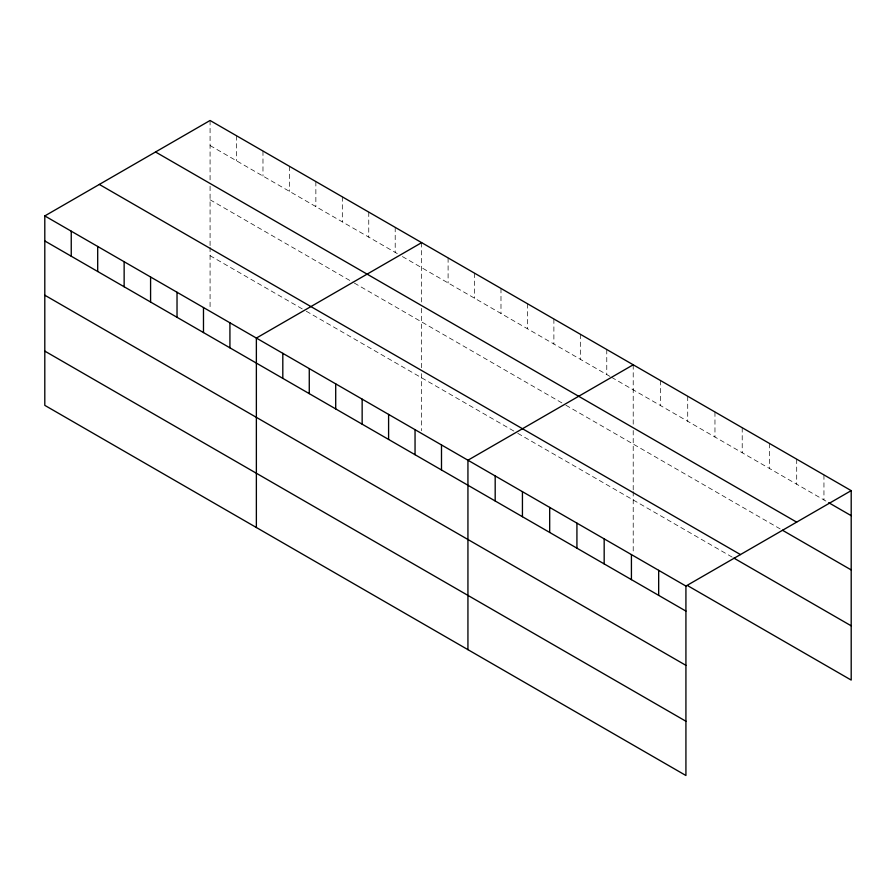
<?xml version="1.0" encoding="UTF-8"?>
<svg xmlns="http://www.w3.org/2000/svg" width="896" height="896" viewBox="0 0 896 896"><rect width="100%" height="100%" fill="white"/><g stroke="black" fill="none" stroke-linecap="round" stroke-linejoin="round"><path stroke-width="0.67" stroke-dasharray="4.48 3.36" d="M210.078 145.533L397.611 253.792M402.416 256.57L610.378 376.634M611.587 377.328L827.512 501.995M210.078 199.786L353.136 282.374M354.334 283.069L564.704 404.522M565.902 405.216L780.125 528.886M210.078 255.685L305.043 310.509M306.253 311.203L516.611 432.656M517.821 433.35L732.738 557.435M823.95 474.914L823.95 499.946M796.701 459.178L796.701 484.21M769.462 443.453L769.462 468.485M742.213 427.717L742.213 452.749M714.963 411.981L714.963 437.013M687.714 396.256L687.714 421.288M660.464 380.52L660.464 405.552M633.214 364.795L633.214 425.085M633.214 430.517L633.214 490.19M633.214 491.59L633.214 552.877M606.771 349.518L606.771 374.562M580.328 334.253L580.328 359.285M553.885 318.987L553.885 344.019M527.43 303.722L527.43 328.754M500.987 288.445L500.987 313.477M474.544 273.179L474.544 298.211M448.101 257.914L448.101 282.946M421.646 242.648L421.646 302.938M421.646 308.37L421.646 368.043M421.646 373.632L421.646 430.73M395.203 227.371L395.203 252.403M368.76 212.106L368.76 237.138M342.317 196.84L342.317 221.872M315.862 181.574L315.862 206.606M289.419 166.298L289.419 191.33M262.976 151.032L262.976 176.064M236.533 135.766L236.533 160.798M210.078 120.49L210.078 180.79M210.078 186.222L210.078 245.896M210.078 247.296L210.078 308.582"/><path stroke-width="1.34" d="M44.8 215.925L685.922 586.062L685.922 775.51L44.8 405.362L44.8 215.925L210.078 120.49L851.2 490.638L851.2 680.075L687.714 585.693M421.646 242.648L256.368 338.072L256.368 527.509M633.214 364.795L467.936 460.219L467.936 649.656M685.922 586.062L851.2 490.638M828.688 502.678L851.2 515.67M155.534 151.984L796.656 522.133M782.488 530.253L851.2 569.923M99.344 184.43L740.466 554.579M733.914 558.118L851.2 625.822M44.8 240.957L685.922 611.094M44.8 295.21L685.922 665.347M44.8 351.109L685.922 721.246M658.672 570.338L658.672 595.37M631.422 554.602L631.422 579.634M604.173 538.877L604.173 563.909M576.923 523.141L576.923 548.173M549.685 507.405L549.685 532.448M522.435 491.68L522.435 516.712M495.186 475.944L495.186 500.976M441.493 444.942L441.493 469.986M415.05 429.677L415.05 454.709M388.595 414.411L388.595 439.443M362.152 399.146L362.152 424.178M335.709 383.869L335.709 408.901M309.266 368.603L309.266 393.635M282.811 353.338L282.811 378.37M229.925 322.795L229.925 347.827M203.482 307.53L203.482 332.562M177.027 292.264L177.027 317.296M150.584 276.998L150.584 302.03M124.141 261.722L124.141 286.754M97.698 246.456L97.698 271.488M71.243 231.19L71.243 256.222"/></g></svg>
